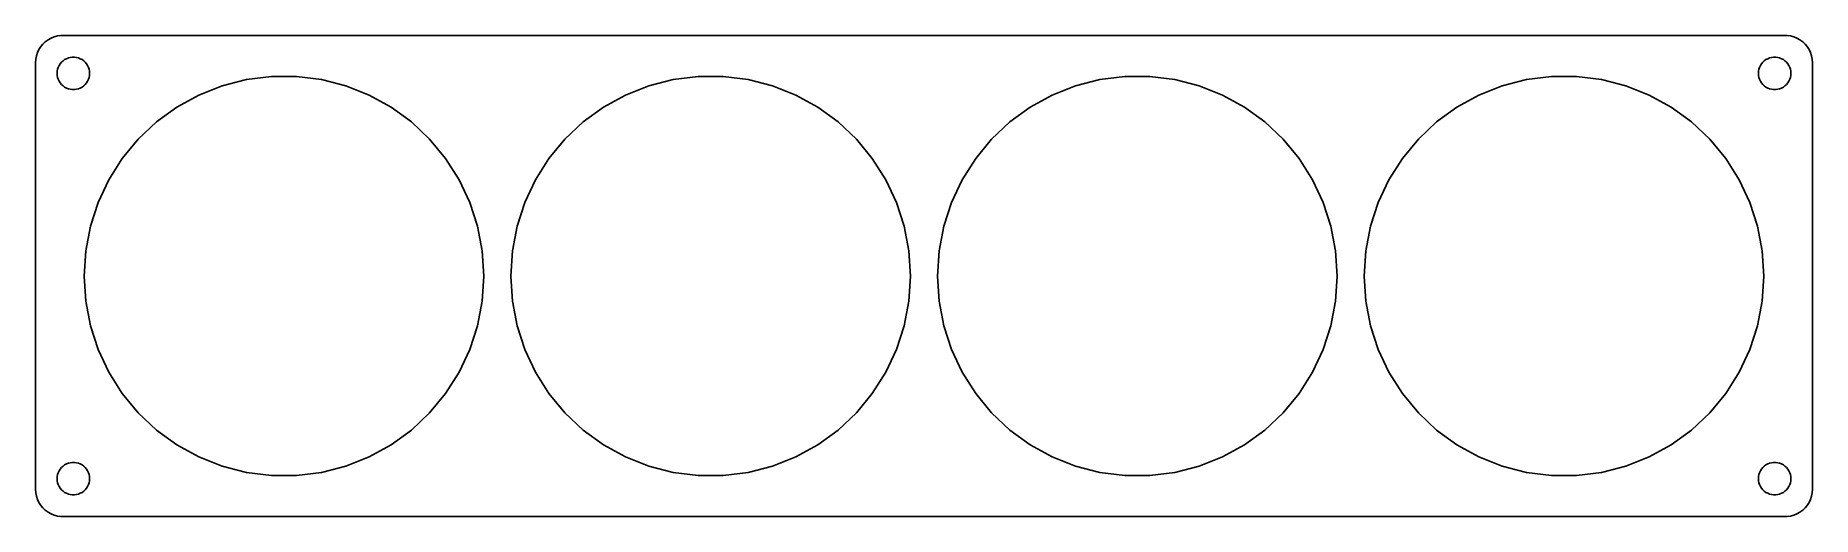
# Model space of a CAD drawing. Header units: metres. Extents: x -164 to 164, y -44 to 44.
import ezdxf

# ---------------------------------------------------------------- set-up
doc = ezdxf.new("R2010")
doc.units = ezdxf.units.M

msp = doc.modelspace()

# ---------------------------------------------------------------- linework, layer by layer
for p, q in [((-163.145, 42.9227), (-163.545, 42.4389)), ((-162.687, 43.3526), (-163.145, 42.9227)), ((-162.179, 43.7216), (-162.687, 43.3526)), ((-161.629, 44.0241), (-162.179, 43.7216)), ((-161.045, 44.2553), (-161.629, 44.0241)), ((-160.437, 44.4114), (-161.045, 44.2553)), ((-159.814, 44.4901), (-160.437, 44.4114)), ((159.814, 44.4901), (-159.814, 44.4901)), ((160.437, 44.4114), (159.814, 44.4901)), ((161.045, 44.2553), (160.437, 44.4114)), ((161.629, 44.0241), (161.045, 44.2553)), ((162.179, 43.7216), (161.629, 44.0241)), ((162.687, 43.3526), (162.179, 43.7216)), ((163.145, 42.9227), (162.687, 43.3526)), ((163.545, 42.4389), (163.145, 42.9227)), ((-164.461, 40.1267), (-164.5, 39.5)), ((-164.5, 39.5), (-164.5, -39.5)), ((-164.343, 40.7434), (-164.461, 40.1267)), ((-164.149, 41.3406), (-164.343, 40.7434)), ((-163.882, 41.9088), (-164.149, 41.3406)), ((-163.545, 42.4389), (-163.882, 41.9088)), ((-159.927, 39.2634), (-159.687, 39.5536)), ((-159.687, 39.5536), (-159.412, 39.8115)), ((-159.412, 39.8115), (-159.107, 40.033)), ((-159.107, 40.033), (-158.777, 40.2145)), ((-158.777, 40.2145), (-158.427, 40.3532)), ((-158.427, 40.3532), (-158.062, 40.4469)), ((-158.062, 40.4469), (-157.688, 40.4941)), ((-157.688, 40.4941), (-157.312, 40.4941)), ((-157.312, 40.4941), (-156.938, 40.4469)), ((-156.938, 40.4469), (-156.573, 40.3532)), ((-156.573, 40.3532), (-156.223, 40.2145)), ((-156.223, 40.2145), (-155.893, 40.033)), ((-155.893, 40.033), (-155.588, 39.8115)), ((-155.588, 39.8115), (-155.313, 39.5536)), ((-155.313, 39.5536), (-155.073, 39.2634)), ((155.073, 39.2634), (155.313, 39.5536)), ((155.313, 39.5536), (155.588, 39.8115)), ((155.588, 39.8115), (155.893, 40.033)), ((155.893, 40.033), (156.223, 40.2145)), ((156.223, 40.2145), (156.573, 40.3532)), ((156.573, 40.3532), (156.938, 40.4469)), ((156.938, 40.4469), (157.312, 40.4941)), ((157.312, 40.4941), (157.688, 40.4941)), ((157.688, 40.4941), (158.062, 40.4469)), ((158.062, 40.4469), (158.427, 40.3532)), ((158.427, 40.3532), (158.777, 40.2145)), ((158.777, 40.2145), (159.107, 40.033)), ((159.107, 40.033), (159.412, 39.8115)), ((159.412, 39.8115), (159.687, 39.5536)), ((159.687, 39.5536), (159.927, 39.2634)), ((163.882, 41.9088), (163.545, 42.4389)), ((164.149, 41.3406), (163.882, 41.9088)), ((164.343, 40.7434), (164.149, 41.3406)), ((164.461, 40.1267), (164.343, 40.7434)), ((164.5, 39.5), (164.461, 40.1267)), ((164.5, -39.5), (164.5, 39.5)), ((-160.5, 37.5), (-160.476, 37.876)), ((-160.476, 37.124), (-160.5, 37.5)), ((-160.476, 37.876), (-160.406, 38.2461)), ((-160.406, 36.7539), (-160.476, 37.124)), ((-160.406, 38.2461), (-160.289, 38.6044)), ((-160.289, 36.3956), (-160.406, 36.7539)), ((-160.289, 38.6044), (-160.129, 38.9453)), ((-160.129, 36.0547), (-160.289, 36.3956)), ((-160.129, 38.9453), (-159.927, 39.2634)), ((-155.073, 39.2634), (-154.871, 38.9453)), ((-154.871, 38.9453), (-154.711, 38.6044)), ((-154.711, 36.3956), (-154.871, 36.0547)), ((-154.711, 38.6044), (-154.594, 38.2461)), ((-154.594, 36.7539), (-154.711, 36.3956)), ((-154.594, 38.2461), (-154.524, 37.876)), ((-154.524, 37.124), (-154.594, 36.7539)), ((-154.524, 37.876), (-154.5, 37.5)), ((-154.5, 37.5), (-154.524, 37.124)), ((-129.934, 35.1891), (-125.433, 36.3446)), ((-125.433, 36.3446), (-120.823, 36.927)), ((-120.823, 36.927), (-116.177, 36.927)), ((-116.177, 36.927), (-111.567, 36.3446)), ((-111.567, 36.3446), (-107.066, 35.1891)), ((-50.9336, 35.1891), (-46.4331, 36.3446)), ((-46.4331, 36.3446), (-41.8232, 36.927)), ((-41.8232, 36.927), (-37.1767, 36.927)), ((-37.1767, 36.927), (-32.5669, 36.3446)), ((-32.5669, 36.3446), (-28.0664, 35.1891)), ((28.0664, 35.1891), (32.5669, 36.3446)), ((32.5669, 36.3446), (37.1767, 36.927)), ((37.1767, 36.927), (41.8232, 36.927)), ((41.8232, 36.927), (46.4331, 36.3446)), ((46.4331, 36.3446), (50.9336, 35.1891)), ((107.066, 35.1891), (111.567, 36.3446)), ((111.567, 36.3446), (116.177, 36.927)), ((116.177, 36.927), (120.823, 36.927)), ((120.823, 36.927), (125.433, 36.3446)), ((125.433, 36.3446), (129.934, 35.1891)), ((154.5, 37.5), (154.524, 37.876)), ((154.524, 37.124), (154.5, 37.5)), ((154.524, 37.876), (154.594, 38.2461)), ((154.594, 36.7539), (154.524, 37.124)), ((154.594, 38.2461), (154.711, 38.6044)), ((154.711, 36.3956), (154.594, 36.7539)), ((154.711, 38.6044), (154.871, 38.9453)), ((154.871, 36.0547), (154.711, 36.3956)), ((154.871, 38.9453), (155.073, 39.2634)), ((159.927, 39.2634), (160.129, 38.9453)), ((160.129, 38.9453), (160.289, 38.6044)), ((160.289, 36.3956), (160.129, 36.0547)), ((160.289, 38.6044), (160.406, 38.2461)), ((160.406, 36.7539), (160.289, 36.3956)), ((160.406, 38.2461), (160.476, 37.876)), ((160.476, 37.124), (160.406, 36.7539)), ((160.476, 37.876), (160.5, 37.5)), ((160.5, 37.5), (160.476, 37.124)), ((-159.927, 35.7366), (-160.129, 36.0547)), ((-159.687, 35.4464), (-159.927, 35.7366)), ((-159.412, 35.1885), (-159.687, 35.4464)), ((-159.107, 34.967), (-159.412, 35.1885)), ((-158.777, 34.7855), (-159.107, 34.967)), ((-158.427, 34.6468), (-158.777, 34.7855)), ((-158.062, 34.5531), (-158.427, 34.6468)), ((-157.688, 34.5059), (-158.062, 34.5531)), ((-157.312, 34.5059), (-157.688, 34.5059)), ((-156.938, 34.5531), (-157.312, 34.5059)), ((-156.573, 34.6468), (-156.938, 34.5531)), ((-156.223, 34.7855), (-156.573, 34.6468)), ((-155.893, 34.967), (-156.223, 34.7855)), ((-155.588, 35.1885), (-155.893, 34.967)), ((-155.313, 35.4464), (-155.588, 35.1885)), ((-155.073, 35.7366), (-155.313, 35.4464)), ((-154.871, 36.0547), (-155.073, 35.7366)), ((-138.326, 31.2401), (-134.254, 33.4786)), ((-134.254, 33.4786), (-129.934, 35.1891)), ((-107.066, 35.1891), (-102.746, 33.4786)), ((-102.746, 33.4786), (-98.6744, 31.2401)), ((-59.3256, 31.2401), (-55.2538, 33.4786)), ((-55.2538, 33.4786), (-50.9336, 35.1891)), ((-28.0664, 35.1891), (-23.7462, 33.4786)), ((-23.7462, 33.4786), (-19.6744, 31.2401)), ((19.6744, 31.2401), (23.7462, 33.4786)), ((23.7462, 33.4786), (28.0664, 35.1891)), ((50.9336, 35.1891), (55.2538, 33.4786)), ((55.2538, 33.4786), (59.3256, 31.2401)), ((98.6744, 31.2401), (102.746, 33.4786)), ((102.746, 33.4786), (107.066, 35.1891)), ((129.934, 35.1891), (134.254, 33.4786)), ((134.254, 33.4786), (138.326, 31.2401)), ((155.073, 35.7366), (154.871, 36.0547)), ((155.313, 35.4464), (155.073, 35.7366)), ((155.588, 35.1885), (155.313, 35.4464)), ((155.893, 34.967), (155.588, 35.1885)), ((156.223, 34.7855), (155.893, 34.967)), ((156.573, 34.6468), (156.223, 34.7855)), ((156.938, 34.5531), (156.573, 34.6468)), ((157.312, 34.5059), (156.938, 34.5531)), ((157.688, 34.5059), (157.312, 34.5059)), ((158.062, 34.5531), (157.688, 34.5059)), ((158.427, 34.6468), (158.062, 34.5531)), ((158.777, 34.7855), (158.427, 34.6468)), ((159.107, 34.967), (158.777, 34.7855)), ((159.412, 35.1885), (159.107, 34.967)), ((159.687, 35.4464), (159.412, 35.1885)), ((159.927, 35.7366), (159.687, 35.4464)), ((160.129, 36.0547), (159.927, 35.7366)), ((-142.085, 28.509), (-138.326, 31.2401)), ((-98.6744, 31.2401), (-94.9153, 28.509)), ((-63.0847, 28.509), (-59.3256, 31.2401)), ((-19.6744, 31.2401), (-15.9153, 28.509)), ((15.9153, 28.509), (19.6744, 31.2401)), ((59.3256, 31.2401), (63.0847, 28.509)), ((94.9153, 28.509), (98.6744, 31.2401)), ((138.326, 31.2401), (142.085, 28.509)), ((-145.472, 25.3282), (-142.085, 28.509)), ((-94.9153, 28.509), (-91.5282, 25.3282)), ((-66.4718, 25.3282), (-63.0847, 28.509)), ((-15.9153, 28.509), (-12.5282, 25.3282)), ((12.5282, 25.3282), (15.9153, 28.509)), ((63.0847, 28.509), (66.4718, 25.3282)), ((91.5282, 25.3282), (94.9153, 28.509)), ((142.085, 28.509), (145.472, 25.3282)), ((-148.434, 21.748), (-145.472, 25.3282)), ((-91.5282, 25.3282), (-88.5664, 21.748)), ((-69.4336, 21.748), (-66.4718, 25.3282)), ((-12.5282, 25.3282), (-9.56636, 21.748)), ((9.56636, 21.748), (12.5282, 25.3282)), ((66.4718, 25.3282), (69.4336, 21.748)), ((88.5664, 21.748), (91.5282, 25.3282)), ((145.472, 25.3282), (148.434, 21.748)), ((-150.923, 17.8249), (-148.434, 21.748)), ((-88.5664, 21.748), (-86.0766, 17.8249)), ((-71.9233, 17.8249), (-69.4336, 21.748)), ((-9.56636, 21.748), (-7.07664, 17.8249)), ((7.07664, 17.8249), (9.56636, 21.748)), ((69.4336, 21.748), (71.9233, 17.8249)), ((86.0766, 17.8249), (88.5664, 21.748)), ((148.434, 21.748), (150.923, 17.8249)), ((-152.902, 13.6206), (-150.923, 17.8249)), ((-86.0766, 17.8249), (-84.0983, 13.6206)), ((-73.9017, 13.6206), (-71.9233, 17.8249)), ((-7.07664, 17.8249), (-5.09827, 13.6206)), ((5.09827, 13.6206), (7.07664, 17.8249)), ((71.9233, 17.8249), (73.9017, 13.6206)), ((84.0983, 13.6206), (86.0766, 17.8249)), ((150.923, 17.8249), (152.902, 13.6206)), ((-154.338, 9.20152), (-152.902, 13.6206)), ((-84.0983, 13.6206), (-82.6624, 9.20152)), ((-75.3376, 9.20152), (-73.9017, 13.6206)), ((-5.09827, 13.6206), (-3.66241, 9.20152)), ((3.66241, 9.20152), (5.09827, 13.6206)), ((73.9017, 13.6206), (75.3376, 9.20152)), ((82.6624, 9.20152), (84.0983, 13.6206)), ((152.902, 13.6206), (154.338, 9.20152)), ((-155.208, 4.63733), (-154.338, 9.20152)), ((-82.6624, 9.20152), (-81.7917, 4.63733)), ((-76.2082, 4.63733), (-75.3376, 9.20152)), ((-3.66241, 9.20152), (-2.79175, 4.63733)), ((2.79175, 4.63733), (3.66241, 9.20152)), ((75.3376, 9.20152), (76.2082, 4.63733)), ((81.7917, 4.63733), (82.6624, 9.20152)), ((154.338, 9.20152), (155.208, 4.63733)), ((-155.5, 0), (-155.208, 4.63733)), ((-81.7917, 4.63733), (-81.5, 0)), ((-76.5, 0), (-76.2082, 4.63733)), ((-2.79175, 4.63733), (-2.5, 0)), ((2.5, 0), (2.79175, 4.63733)), ((76.2082, 4.63733), (76.5, 0)), ((81.5, 0), (81.7917, 4.63733)), ((155.208, 4.63733), (155.5, 0)), ((-155.208, -4.63733), (-155.5, 0)), ((-81.5, 0), (-81.7917, -4.63733)), ((-76.2082, -4.63733), (-76.5, 0)), ((-2.5, 0), (-2.79175, -4.63733)), ((2.79175, -4.63733), (2.5, 0)), ((76.5, 0), (76.2082, -4.63733)), ((81.7917, -4.63733), (81.5, 0)), ((155.5, 0), (155.208, -4.63733)), ((-154.338, -9.20152), (-155.208, -4.63733)), ((-81.7917, -4.63733), (-82.6624, -9.20152)), ((-75.3376, -9.20152), (-76.2082, -4.63733)), ((-2.79175, -4.63733), (-3.66241, -9.20152)), ((3.66241, -9.20152), (2.79175, -4.63733)), ((76.2082, -4.63733), (75.3376, -9.20152)), ((82.6624, -9.20152), (81.7917, -4.63733)), ((155.208, -4.63733), (154.338, -9.20152)), ((-152.902, -13.6206), (-154.338, -9.20152)), ((-82.6624, -9.20152), (-84.0983, -13.6206)), ((-73.9017, -13.6206), (-75.3376, -9.20152)), ((-3.66241, -9.20152), (-5.09827, -13.6206)), ((5.09827, -13.6206), (3.66241, -9.20152)), ((75.3376, -9.20152), (73.9017, -13.6206)), ((84.0983, -13.6206), (82.6624, -9.20152)), ((154.338, -9.20152), (152.902, -13.6206)), ((-150.923, -17.8249), (-152.902, -13.6206)), ((-84.0983, -13.6206), (-86.0766, -17.8249)), ((-71.9233, -17.8249), (-73.9017, -13.6206)), ((-5.09827, -13.6206), (-7.07664, -17.8249)), ((7.07664, -17.8249), (5.09827, -13.6206)), ((73.9017, -13.6206), (71.9233, -17.8249)), ((86.0766, -17.8249), (84.0983, -13.6206)), ((152.902, -13.6206), (150.923, -17.8249)), ((-148.434, -21.748), (-150.923, -17.8249)), ((-86.0766, -17.8249), (-88.5664, -21.748)), ((-69.4336, -21.748), (-71.9233, -17.8249)), ((-7.07664, -17.8249), (-9.56636, -21.748)), ((9.56636, -21.748), (7.07664, -17.8249)), ((71.9233, -17.8249), (69.4336, -21.748)), ((88.5664, -21.748), (86.0766, -17.8249)), ((150.923, -17.8249), (148.434, -21.748)), ((-145.472, -25.3282), (-148.434, -21.748)), ((-88.5664, -21.748), (-91.5282, -25.3282)), ((-66.4718, -25.3282), (-69.4336, -21.748)), ((-9.56636, -21.748), (-12.5282, -25.3282)), ((12.5282, -25.3282), (9.56636, -21.748)), ((69.4336, -21.748), (66.4718, -25.3282)), ((91.5282, -25.3282), (88.5664, -21.748)), ((148.434, -21.748), (145.472, -25.3282)), ((-142.085, -28.509), (-145.472, -25.3282)), ((-91.5282, -25.3282), (-94.9153, -28.509)), ((-63.0847, -28.509), (-66.4718, -25.3282)), ((-12.5282, -25.3282), (-15.9153, -28.509)), ((15.9153, -28.509), (12.5282, -25.3282)), ((66.4718, -25.3282), (63.0847, -28.509)), ((94.9153, -28.509), (91.5282, -25.3282)), ((145.472, -25.3282), (142.085, -28.509)), ((-138.326, -31.2401), (-142.085, -28.509)), ((-94.9153, -28.509), (-98.6744, -31.2401)), ((-59.3256, -31.2401), (-63.0847, -28.509)), ((-15.9153, -28.509), (-19.6744, -31.2401)), ((19.6744, -31.2401), (15.9153, -28.509)), ((63.0847, -28.509), (59.3256, -31.2401)), ((98.6744, -31.2401), (94.9153, -28.509)), ((142.085, -28.509), (138.326, -31.2401)), ((-134.254, -33.4786), (-138.326, -31.2401)), ((-98.6744, -31.2401), (-102.746, -33.4786)), ((-55.2538, -33.4786), (-59.3256, -31.2401)), ((-19.6744, -31.2401), (-23.7462, -33.4786)), ((23.7462, -33.4786), (19.6744, -31.2401)), ((59.3256, -31.2401), (55.2538, -33.4786)), ((102.746, -33.4786), (98.6744, -31.2401)), ((138.326, -31.2401), (134.254, -33.4786)), ((-160.289, -36.3956), (-160.129, -36.0547)), ((-160.129, -36.0547), (-159.927, -35.7366)), ((-159.927, -35.7366), (-159.687, -35.4464)), ((-159.687, -35.4464), (-159.412, -35.1885)), ((-159.412, -35.1885), (-159.107, -34.967)), ((-159.107, -34.967), (-158.777, -34.7855)), ((-158.777, -34.7855), (-158.427, -34.6468)), ((-158.427, -34.6468), (-158.062, -34.5531)), ((-158.062, -34.5531), (-157.688, -34.5059)), ((-157.688, -34.5059), (-157.312, -34.5059)), ((-157.312, -34.5059), (-156.938, -34.5531)), ((-156.938, -34.5531), (-156.573, -34.6468)), ((-156.573, -34.6468), (-156.223, -34.7855)), ((-156.223, -34.7855), (-155.893, -34.967)), ((-155.893, -34.967), (-155.588, -35.1885)), ((-155.588, -35.1885), (-155.313, -35.4464)), ((-155.313, -35.4464), (-155.073, -35.7366)), ((-155.073, -35.7366), (-154.871, -36.0547)), ((-154.871, -36.0547), (-154.711, -36.3956)), ((-129.934, -35.1891), (-134.254, -33.4786)), ((-125.433, -36.3446), (-129.934, -35.1891)), ((-107.066, -35.1891), (-111.567, -36.3446)), ((-102.746, -33.4786), (-107.066, -35.1891)), ((-50.9336, -35.1891), (-55.2538, -33.4786)), ((-46.4331, -36.3446), (-50.9336, -35.1891)), ((-28.0664, -35.1891), (-32.5669, -36.3446)), ((-23.7462, -33.4786), (-28.0664, -35.1891)), ((28.0664, -35.1891), (23.7462, -33.4786)), ((32.5669, -36.3446), (28.0664, -35.1891)), ((50.9336, -35.1891), (46.4331, -36.3446)), ((55.2538, -33.4786), (50.9336, -35.1891)), ((107.066, -35.1891), (102.746, -33.4786)), ((111.567, -36.3446), (107.066, -35.1891)), ((129.934, -35.1891), (125.433, -36.3446)), ((134.254, -33.4786), (129.934, -35.1891)), ((154.711, -36.3956), (154.871, -36.0547)), ((154.871, -36.0547), (155.073, -35.7366)), ((155.073, -35.7366), (155.313, -35.4464)), ((155.313, -35.4464), (155.588, -35.1885)), ((155.588, -35.1885), (155.893, -34.967)), ((155.893, -34.967), (156.223, -34.7855)), ((156.223, -34.7855), (156.573, -34.6468)), ((156.573, -34.6468), (156.938, -34.5531)), ((156.938, -34.5531), (157.312, -34.5059)), ((157.312, -34.5059), (157.688, -34.5059)), ((157.688, -34.5059), (158.062, -34.5531)), ((158.062, -34.5531), (158.427, -34.6468)), ((158.427, -34.6468), (158.777, -34.7855)), ((158.777, -34.7855), (159.107, -34.967)), ((159.107, -34.967), (159.412, -35.1885)), ((159.412, -35.1885), (159.687, -35.4464)), ((159.687, -35.4464), (159.927, -35.7366)), ((159.927, -35.7366), (160.129, -36.0547)), ((160.129, -36.0547), (160.289, -36.3956)), ((-160.5, -37.5), (-160.476, -37.124)), ((-160.476, -37.876), (-160.5, -37.5)), ((-160.476, -37.124), (-160.406, -36.7539)), ((-160.406, -38.2461), (-160.476, -37.876)), ((-160.406, -36.7539), (-160.289, -36.3956)), ((-160.289, -38.6044), (-160.406, -38.2461)), ((-160.129, -38.9453), (-160.289, -38.6044)), ((-159.927, -39.2634), (-160.129, -38.9453)), ((-159.687, -39.5536), (-159.927, -39.2634)), ((-155.073, -39.2634), (-155.313, -39.5536)), ((-154.871, -38.9453), (-155.073, -39.2634)), ((-154.711, -38.6044), (-154.871, -38.9453)), ((-154.711, -36.3956), (-154.594, -36.7539)), ((-154.594, -38.2461), (-154.711, -38.6044)), ((-154.594, -36.7539), (-154.524, -37.124)), ((-154.524, -37.876), (-154.594, -38.2461)), ((-154.524, -37.124), (-154.5, -37.5)), ((-154.5, -37.5), (-154.524, -37.876)), ((-120.823, -36.927), (-125.433, -36.3446)), ((-116.177, -36.927), (-120.823, -36.927)), ((-111.567, -36.3446), (-116.177, -36.927)), ((-41.8232, -36.927), (-46.4331, -36.3446)), ((-37.1767, -36.927), (-41.8232, -36.927)), ((-32.5669, -36.3446), (-37.1767, -36.927)), ((37.1767, -36.927), (32.5669, -36.3446)), ((41.8232, -36.927), (37.1767, -36.927)), ((46.4331, -36.3446), (41.8232, -36.927)), ((116.177, -36.927), (111.567, -36.3446)), ((120.823, -36.927), (116.177, -36.927)), ((125.433, -36.3446), (120.823, -36.927)), ((154.5, -37.5), (154.524, -37.124)), ((154.524, -37.876), (154.5, -37.5)), ((154.524, -37.124), (154.594, -36.7539)), ((154.594, -38.2461), (154.524, -37.876)), ((154.594, -36.7539), (154.711, -36.3956)), ((154.711, -38.6044), (154.594, -38.2461)), ((154.871, -38.9453), (154.711, -38.6044)), ((155.073, -39.2634), (154.871, -38.9453)), ((155.313, -39.5536), (155.073, -39.2634)), ((159.927, -39.2634), (159.687, -39.5536)), ((160.129, -38.9453), (159.927, -39.2634)), ((160.289, -38.6044), (160.129, -38.9453)), ((160.289, -36.3956), (160.406, -36.7539)), ((160.406, -38.2461), (160.289, -38.6044)), ((160.406, -36.7539), (160.476, -37.124)), ((160.476, -37.876), (160.406, -38.2461)), ((160.476, -37.124), (160.5, -37.5)), ((160.5, -37.5), (160.476, -37.876)), ((-164.5, -39.5), (-164.461, -40.1267)), ((-164.461, -40.1267), (-164.343, -40.7434)), ((-164.343, -40.7434), (-164.149, -41.3406)), ((-164.149, -41.3406), (-163.882, -41.9088)), ((-163.882, -41.9088), (-163.545, -42.4389)), ((-163.545, -42.4389), (-163.145, -42.9227)), ((-159.412, -39.8115), (-159.687, -39.5536)), ((-159.107, -40.033), (-159.412, -39.8115)), ((-158.777, -40.2145), (-159.107, -40.033)), ((-158.427, -40.3532), (-158.777, -40.2145)), ((-158.062, -40.4469), (-158.427, -40.3532)), ((-157.688, -40.4941), (-158.062, -40.4469)), ((-157.312, -40.4941), (-157.688, -40.4941)), ((-156.938, -40.4469), (-157.312, -40.4941)), ((-156.573, -40.3532), (-156.938, -40.4469)), ((-156.223, -40.2145), (-156.573, -40.3532)), ((-155.893, -40.033), (-156.223, -40.2145)), ((-155.588, -39.8115), (-155.893, -40.033)), ((-155.313, -39.5536), (-155.588, -39.8115)), ((155.588, -39.8115), (155.313, -39.5536)), ((155.893, -40.033), (155.588, -39.8115)), ((156.223, -40.2145), (155.893, -40.033)), ((156.573, -40.3532), (156.223, -40.2145)), ((156.938, -40.4469), (156.573, -40.3532)), ((157.312, -40.4941), (156.938, -40.4469)), ((157.688, -40.4941), (157.312, -40.4941)), ((158.062, -40.4469), (157.688, -40.4941)), ((158.427, -40.3532), (158.062, -40.4469)), ((158.777, -40.2145), (158.427, -40.3532)), ((159.107, -40.033), (158.777, -40.2145)), ((159.412, -39.8115), (159.107, -40.033)), ((159.687, -39.5536), (159.412, -39.8115)), ((163.145, -42.9227), (163.545, -42.4389)), ((163.545, -42.4389), (163.882, -41.9088)), ((163.882, -41.9088), (164.149, -41.3406)), ((164.149, -41.3406), (164.343, -40.7434)), ((164.343, -40.7434), (164.461, -40.1267)), ((164.461, -40.1267), (164.5, -39.5)), ((-163.145, -42.9227), (-162.687, -43.3526)), ((-162.687, -43.3526), (-162.179, -43.7216)), ((-162.179, -43.7216), (-161.629, -44.0241)), ((-161.629, -44.0241), (-161.045, -44.2553)), ((-161.045, -44.2553), (-160.437, -44.4114)), ((-160.437, -44.4114), (-159.814, -44.4901)), ((-159.814, -44.4901), (159.814, -44.4901)), ((159.814, -44.4901), (160.437, -44.4114)), ((160.437, -44.4114), (161.045, -44.2553)), ((161.045, -44.2553), (161.629, -44.0241)), ((161.629, -44.0241), (162.179, -43.7216)), ((162.179, -43.7216), (162.687, -43.3526)), ((162.687, -43.3526), (163.145, -42.9227))]:
    msp.add_line(p, q)

doc.saveas('drawing.dxf')
